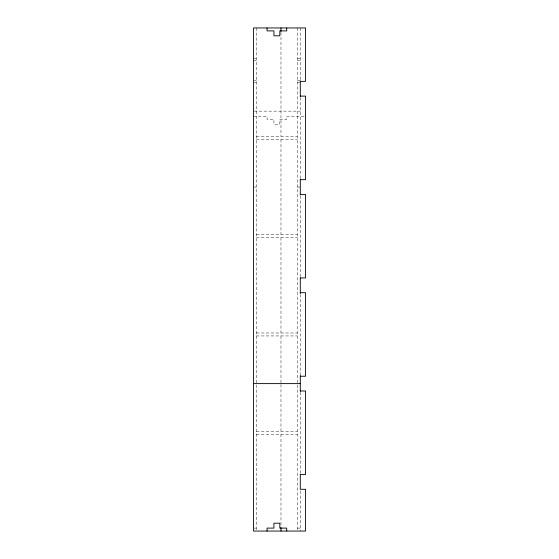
<?xml version="1.0" encoding="UTF-8"?>
<svg xmlns="http://www.w3.org/2000/svg" width="559" height="559" viewBox="0 0 559 559"><rect width="100%" height="100%" fill="white"/><g stroke="black" fill="none" stroke-linecap="round" stroke-linejoin="round"><path stroke-width="0.42" stroke-dasharray="2.79 2.1" d="M253.451 58.583L256.399 58.583M297.353 58.583L300.302 58.583M253.451 60.777L256.399 60.777M297.353 60.777L300.302 60.777M254.191 80.51L256.399 80.51M297.353 80.51L300.302 80.51M254.191 82.697L256.399 82.697M297.353 82.697L300.302 82.697M254.191 111.143L300.302 111.143M253.451 116.419L267.048 116.419L267.048 119.367L273.931 119.367L273.931 124.287L279.828 124.287L279.828 119.367L286.711 119.367L286.711 116.419L305.549 116.419M256.399 136.41L297.353 136.41M256.399 139.359L297.353 139.359M253.451 187.027L256.399 187.027M297.353 187.027L300.302 187.027M256.399 234.703L297.353 234.703M256.399 237.652L297.353 237.652M256.399 332.989L297.353 332.989M256.399 335.938L297.353 335.938M256.399 431.282L297.353 431.282M256.399 434.231L297.353 434.231M254.191 528.101L256.399 528.101M297.353 528.101L300.302 528.101M300.302 27.95L300.302 80.168M300.302 97.49L300.302 179.208M300.302 195.762L300.302 276.964M300.302 294.425L300.302 375.627M300.302 392.222L300.302 473.424M300.302 490.886L300.302 531.05M297.353 27.95L297.353 531.05M280.974 32.282L280.974 136.41M280.974 139.359L280.974 234.703M280.974 237.652L280.974 332.989M280.974 335.938L280.974 383.614M280.974 384.48L280.974 431.282M280.974 434.231L280.974 526.69M256.399 27.95L256.399 531.05"/><path stroke-width="0.84" d="M300.302 81.362L305.549 81.362L305.549 27.95L253.451 27.95L253.451 531.05L305.549 531.05L305.549 489.279L300.302 489.279L300.302 474.298M300.302 96.106L305.549 96.106L305.549 179.656L300.302 179.656M300.302 194.399L305.549 194.399L305.549 277.949L300.302 277.949M300.302 292.692L305.549 292.692L305.549 376.242L300.302 376.242M253.451 383.614L300.302 383.614M300.302 390.986L305.549 390.986L305.549 474.535L300.302 474.535M300.302 80.978L300.302 96.679M300.302 179.18L300.302 194.888M300.302 277.837L300.302 293.552M300.302 375.627L300.302 391.349M286.711 27.95L286.711 30.899L279.828 30.899L279.828 35.811L273.931 35.811L273.931 30.899L267.048 30.899L267.048 27.95M286.711 531.05L286.711 528.101L279.828 528.101L279.828 523.189L273.931 523.189L273.931 528.101L267.048 528.101L267.048 531.05M280.974 27.95L280.974 31.423M280.974 527.563L280.974 531.05"/></g></svg>
